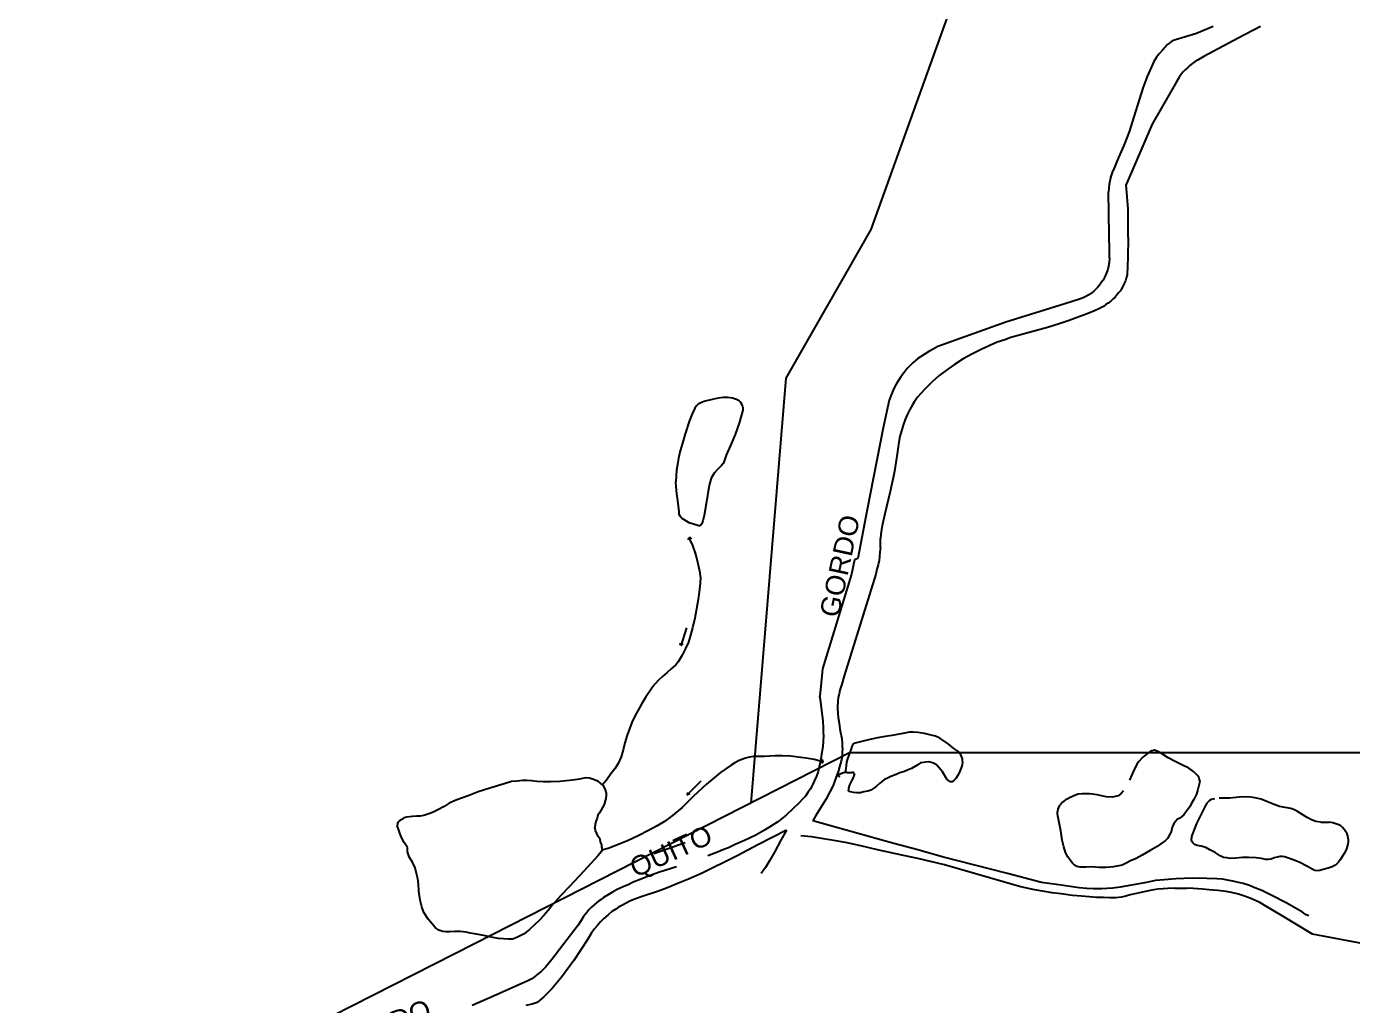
# Model space of a CAD drawing. Header units: millimetres. Extents: x 583 to 26013, y 350 to 21391.
# Drawn here: x 11136 to 11813, y 14384 to 14884 of the extents above; entities that cross this region are included whole.
import ezdxf

# ---------------------------------------------------------------- set-up
doc = ezdxf.new("R2010")
doc.units = ezdxf.units.MM
for name, color, linetype in [('105-QUADRAS_ESTRADAS', 80, 'Continuous'), ('110-CERCA_DE_ARAME', 10, 'Continuous'), ('145-', 130, 'Continuous'), ('RIOS', 140, 'Continuous')]:
    doc.layers.add(name, color=color, linetype=linetype)
doc.styles.add('EU', font='arial.ttf', dxfattribs={"height": 10})

msp = doc.modelspace()

# ---------------------------------------------------------------- linework, layer by layer
at = {"layer": '105-QUADRAS_ESTRADAS', "color": 0, "linetype": 'Continuous'}
for p, q in [((11733.51551, 14880.40241), (11727.81551, 14878.70241)), ((11742.01551, 14883.90241), (11733.51551, 14880.40241)), ((11766.21551, 14883.90241), (11754.71551, 14878.00241)), ((11718.71551, 14874.70241), (11716.21551, 14872.00241)), ((11720.61551, 14876.20241), (11718.71551, 14874.70241)), ((11721.71551, 14876.80241), (11720.61551, 14876.20241)), ((11722.81551, 14877.20241), (11721.71551, 14876.80241)), ((11727.81551, 14878.70241), (11722.81551, 14877.20241)), ((11754.71551, 14878.00241), (11737.31551, 14868.60241)), ((11713.01551, 14868.30241), (11711.61551, 14866.10241)), ((11714.41551, 14870.00241), (11713.01551, 14868.30241)), ((11716.21551, 14872.00241), (11714.41551, 14870.00241)), ((11734.31551, 14867.00241), (11732.81551, 14866.10241)), ((11737.31551, 14868.60241), (11734.31551, 14867.00241)), ((11710.31551, 14863.00241), (11708.21551, 14858.50241)), ((11711.61551, 14866.10241), (11710.31551, 14863.00241)), ((11726.51551, 14860.70241), (11725.41551, 14859.20241)), ((11727.71551, 14861.90241), (11726.51551, 14860.70241)), ((11728.81551, 14862.90241), (11727.71551, 14861.90241)), ((11730.01551, 14864.00241), (11728.81551, 14862.90241)), ((11731.61551, 14865.30241), (11730.01551, 14864.00241)), ((11732.81551, 14866.10241), (11731.61551, 14865.30241)), ((11708.21551, 14858.50241), (11706.21551, 14853.00241)), ((11723.31551, 14855.70241), (11710.81551, 14834.10241)), ((11724.41551, 14857.70241), (11723.31551, 14855.70241)), ((11725.41551, 14859.20241), (11724.41551, 14857.70241)), ((11706.21551, 14853.00241), (11703.21551, 14843.30241)), ((11703.21551, 14843.30241), (11699.01551, 14830.20241)), ((11710.81551, 14834.10241), (11697.61551, 14803.20241)), ((11699.01551, 14830.20241), (11696.41551, 14823.20241)), ((11696.41551, 14823.20241), (11693.71551, 14817.10241)), ((11693.71551, 14817.10241), (11690.91551, 14810.40241)), ((11689.51551, 14806.40241), (11689.21551, 14804.90241)), ((11689.51551, 14806.40241), (11690.91551, 14810.40241)), ((11688.71551, 14801.50241), (11688.61551, 14799.50241)), ((11688.91551, 14777.40241), (11688.61551, 14799.50241)), ((11688.91551, 14803.30241), (11688.71551, 14801.50241)), ((11689.21551, 14804.90241), (11688.91551, 14803.30241)), ((11689.01551, 14769.70241), (11688.91551, 14777.40241)), ((11689.11551, 14765.80241), (11688.81551, 14763.40241)), ((11689.11551, 14765.80241), (11689.01551, 14769.70241)), ((11688.11551, 14759.80241), (11687.51551, 14758.20241)), ((11688.61551, 14761.60241), (11688.11551, 14759.80241)), ((11688.81551, 14763.40241), (11688.61551, 14761.60241)), ((11684.01551, 14751.90241), (11682.91551, 14750.70241)), ((11685.01551, 14753.30241), (11684.01551, 14751.90241)), ((11685.81551, 14754.40241), (11685.01551, 14753.30241)), ((11686.51551, 14755.70241), (11685.81551, 14754.40241)), ((11687.01551, 14756.90241), (11686.51551, 14755.70241)), ((11687.51551, 14758.20241), (11687.01551, 14756.90241)), ((11675.61551, 14745.40241), (11673.71551, 14744.70241)), ((11677.01551, 14746.00241), (11675.61551, 14745.40241)), ((11678.41551, 14746.90241), (11677.01551, 14746.00241)), ((11680.11551, 14748.10241), (11678.41551, 14746.90241)), ((11681.01551, 14748.80241), (11680.11551, 14748.10241)), ((11681.81551, 14749.60241), (11681.01551, 14748.80241)), ((11682.91551, 14750.70241), (11681.81551, 14749.60241)), ((11666.21551, 14742.30241), (11636.01551, 14733.00241)), ((11673.71551, 14744.70241), (11666.21551, 14742.30241)), ((11636.01551, 14733.00241), (11601.41551, 14720.50241)), ((11638.71551, 14725.20241), (11635.51551, 14724.00241)), ((11596.81551, 14718.00241), (11594.31551, 14716.40241)), ((11598.91551, 14719.20241), (11596.81551, 14718.00241)), ((11601.41551, 14720.50241), (11598.91551, 14719.20241)), ((11623.41551, 14719.00241), (11618.71551, 14716.60241)), ((11627.91551, 14721.00241), (11623.41551, 14719.00241)), ((11631.71551, 14722.70241), (11627.91551, 14721.00241)), ((11635.51551, 14724.00241), (11631.71551, 14722.70241)), ((11588.51551, 14712.10241), (11585.71551, 14709.30241)), ((11591.11551, 14714.40241), (11588.51551, 14712.10241)), ((11594.31551, 14716.40241), (11591.21551, 14714.40241)), ((11591.21551, 14714.40241), (11591.21551, 14714.40241)), ((11609.91551, 14711.40241), (11606.41551, 14708.90241)), ((11614.31551, 14714.20241), (11609.91551, 14711.40241)), ((11618.71551, 14716.60241), (11614.31551, 14714.20241)), ((11582.41551, 14705.10241), (11581.21551, 14703.20241)), ((11584.11551, 14707.30241), (11582.41551, 14705.10241)), ((11585.71551, 14709.30241), (11584.11551, 14707.30241)), ((11601.91551, 14705.60241), (11598.51551, 14702.50241)), ((11606.41551, 14708.90241), (11601.91551, 14705.60241)), ((11578.91551, 14699.00241), (11577.61551, 14696.10241)), ((11580.01551, 14701.30241), (11578.91551, 14699.00241)), ((11581.21551, 14703.20241), (11580.01551, 14701.30241)), ((11594.51551, 14698.60241), (11591.21551, 14694.80241)), ((11598.51551, 14702.50241), (11594.51551, 14698.60241)), ((11577.61551, 14696.10241), (11576.51551, 14693.10241)), ((11589.51551, 14692.50241), (11588.41551, 14690.70241)), ((11591.11551, 14694.80241), (11589.51551, 14692.50241)), ((11591.21551, 14694.80241), (11591.21551, 14694.80241)), ((11585.61551, 14685.70241), (11584.61551, 14683.30241)), ((11587.01551, 14688.40241), (11585.61551, 14685.70241)), ((11588.41551, 14690.70241), (11587.01551, 14688.40241)), ((11582.81551, 14677.50241), (11582.01551, 14674.60241)), ((11583.81551, 14680.80241), (11582.81551, 14677.50241)), ((11584.61551, 14683.30241), (11583.81551, 14680.80241)), ((11581.51551, 14671.60241), (11580.41551, 14664.50241)), ((11582.01551, 14674.60241), (11581.51551, 14671.60241)), ((11580.41551, 14664.50241), (11579.01551, 14655.90241)), ((11579.01551, 14655.90241), (11577.01551, 14646.50241)), ((11577.01551, 14646.50241), (11574.31551, 14635.10241)), ((11573.01551, 14629.80241), (11572.61551, 14627.10241)), ((11574.31551, 14635.10241), (11573.01551, 14629.80241)), ((11572.31551, 14624.60241), (11572.01551, 14622.40241)), ((11572.61551, 14627.10241), (11572.31551, 14624.60241)), ((11572.01551, 14617.70241), (11571.81551, 14615.60241)), ((11572.01551, 14617.70241), (11572.01551, 14622.40241)), ((11571.31551, 14611.20241), (11570.81551, 14609.00241)), ((11571.51551, 14613.20241), (11571.31551, 14611.20241)), ((11571.81551, 14615.60241), (11571.51551, 14613.20241)), ((11569.61551, 14604.30241), (11553.51551, 14552.40241)), ((11570.21551, 14606.80241), (11569.61551, 14604.30241)), ((11570.81551, 14609.00241), (11570.21551, 14606.80241)), ((11553.51551, 14552.40241), (11552.31551, 14548.10241)), ((11541.51551, 14539.10241), (11541.11551, 14541.90241)), ((11551.01551, 14543.20241), (11550.51551, 14541.30241)), ((11551.31551, 14545.00241), (11551.01551, 14543.20241)), ((11552.31551, 14548.10241), (11551.31551, 14545.00241)), ((11542.01551, 14535.90241), (11541.51551, 14539.10241)), ((11542.51551, 14532.10241), (11542.01551, 14535.90241)), ((11550.31551, 14539.60241), (11550.21551, 14537.80241)), ((11550.21551, 14535.50241), (11550.21551, 14537.80241)), ((11550.41551, 14533.20241), (11550.21551, 14535.50241)), ((11550.51551, 14541.30241), (11550.31551, 14539.60241)), ((11542.81551, 14529.20241), (11542.51551, 14532.10241)), ((11542.91551, 14525.80241), (11542.81551, 14529.20241)), ((11550.61551, 14530.80241), (11550.41551, 14533.20241)), ((11551.11551, 14527.90241), (11550.61551, 14530.80241)), ((11542.91551, 14522.50241), (11542.71551, 14518.30241)), ((11542.91551, 14522.50241), (11542.91551, 14525.80241)), ((11551.61551, 14524.10241), (11551.11551, 14527.90241)), ((11552.41551, 14520.00241), (11551.61551, 14524.10241)), ((11542.41551, 14515.10241), (11542.01551, 14512.30241)), ((11542.71551, 14518.30241), (11542.41551, 14515.10241)), ((11541.41551, 14508.80241), (11540.71551, 14505.90241)), ((11542.01551, 14512.30241), (11541.41551, 14508.80241)), ((11540.21551, 14503.40241), (11539.31551, 14501.00241)), ((11540.71551, 14505.90241), (11540.21551, 14503.40241)), ((11536.11551, 14494.40241), (11535.01551, 14492.80241)), ((11536.81551, 14495.70241), (11536.11551, 14494.40241)), ((11537.51551, 14497.00241), (11536.81551, 14495.70241)), ((11538.21551, 14498.60241), (11537.51551, 14497.00241)), ((11539.31551, 14501.00241), (11538.21551, 14498.60241)), ((11532.31551, 14489.30241), (11530.51551, 14487.40241)), ((11533.71551, 14490.90241), (11532.31551, 14489.30241)), ((11535.01551, 14492.80241), (11533.71551, 14490.90241)), ((11530.51551, 14487.40241), (11527.31551, 14484.40241)), ((11712.61551, 14447.70241), (11708.01551, 14446.80241)), ((11716.91551, 14448.20241), (11712.61551, 14447.70241)), ((11722.91551, 14448.60241), (11716.91551, 14448.20241)), ((11731.31551, 14448.90241), (11722.91551, 14448.60241)), ((11738.81551, 14448.80241), (11731.31551, 14448.90241)), ((11743.91551, 14448.70241), (11738.81551, 14448.80241)), ((11746.71551, 14448.40241), (11743.91551, 14448.70241)), ((11749.31551, 14448.00241), (11746.71551, 14448.40241)), ((11752.11551, 14447.50241), (11749.31551, 14448.00241)), ((11754.21551, 14447.00241), (11752.11551, 14447.50241)), ((11757.31551, 14446.20241), (11754.21551, 14447.00241)), ((11663.11551, 14445.50241), (11654.31551, 14446.70241)), ((11673.61551, 14444.00241), (11663.11551, 14445.50241)), ((11677.51551, 14443.70241), (11673.61551, 14444.00241)), ((11680.91551, 14443.60241), (11677.51551, 14443.70241)), ((11685.11551, 14443.50241), (11680.91551, 14443.60241)), ((11687.61551, 14443.70241), (11685.11551, 14443.50241)), ((11690.71551, 14443.90241), (11687.61551, 14443.70241)), ((11694.51551, 14444.30241), (11690.71551, 14443.90241)), ((11708.01551, 14446.80241), (11694.51551, 14444.30241)), ((11760.51551, 14445.20241), (11757.31551, 14446.20241)), ((11763.21551, 14444.10241), (11760.51551, 14445.20241)), ((11766.91551, 14442.60241), (11763.21551, 14444.10241)), ((11771.91551, 14440.20241), (11766.91551, 14442.60241)), ((11779.61551, 14436.20241), (11771.91551, 14440.20241)), ((11787.61551, 14431.60241), (11779.61551, 14436.20241)), ((11789.51551, 14430.30241), (11787.61551, 14431.60241)), ((11790.81551, 14429.70241), (11789.51551, 14430.30241)), ((11394.11551, 14384.60241), (11390.91551, 14384.00241)), ((11390.91551, 14384.00241), (11390.91551, 14384.00241)), ((11396.71551, 14385.50241), (11394.11551, 14384.60241))]:
    msp.add_line(p, q, dxfattribs=at)
at = {"layer": '110-CERCA_DE_ARAME', "color": 0, "linetype": 'Continuous'}
for p, q in [((11698.51551, 14790.60241), (11697.61551, 14803.20241)), ((11698.61551, 14784.80241), (11698.51551, 14790.60241)), ((11698.61551, 14776.20241), (11698.61551, 14784.80241)), ((11698.61551, 14776.20241), (11698.41551, 14765.90241)), ((11698.41551, 14765.90241), (11698.01551, 14757.20241)), ((11696.61551, 14752.70241), (11695.91551, 14751.20241)), ((11697.21551, 14754.00241), (11696.61551, 14752.70241)), ((11697.61551, 14755.50241), (11697.21551, 14754.00241)), ((11698.01551, 14757.20241), (11697.61551, 14755.50241)), ((11690.91551, 14744.90241), (11689.91551, 14743.80241)), ((11692.01551, 14745.80241), (11690.91551, 14744.90241)), ((11693.01551, 14747.00241), (11692.01551, 14745.80241)), ((11693.71551, 14747.90241), (11693.01551, 14747.00241)), ((11694.61551, 14749.00241), (11693.71551, 14747.90241)), ((11695.21551, 14750.00241), (11694.61551, 14749.00241)), ((11695.91551, 14751.20241), (11695.21551, 14750.00241)), ((11681.01551, 14738.60241), (11677.11551, 14737.00241)), ((11683.91551, 14739.90241), (11681.01551, 14738.60241)), ((11685.91551, 14741.00241), (11683.91551, 14739.90241)), ((11687.21551, 14741.90241), (11685.91551, 14741.00241)), ((11688.41551, 14742.70241), (11687.21551, 14741.90241)), ((11689.91551, 14743.80241), (11688.41551, 14742.70241)), ((11663.31551, 14732.10241), (11657.31551, 14730.30241)), ((11668.51551, 14733.80241), (11663.31551, 14732.10241)), ((11672.61551, 14735.30241), (11668.51551, 14733.80241)), ((11677.11551, 14737.00241), (11672.61551, 14735.30241)), ((11649.91551, 14728.20241), (11638.71551, 14725.20241)), ((11657.31551, 14730.30241), (11649.91551, 14728.20241)), ((11576.51551, 14693.10241), (11573.41551, 14678.90241)), ((11573.41551, 14678.90241), (11565.31551, 14637.20241)), ((11565.31551, 14637.20241), (11560.51551, 14612.20241)), ((11558.81551, 14611.50241), (11557.31551, 14604.30241)), ((11560.51551, 14612.20241), (11558.81551, 14611.50241)), ((11557.31551, 14604.30241), (11542.41551, 14555.90241)), ((11542.41551, 14555.90241), (11541.11551, 14541.90241)), ((11552.61551, 14518.20241), (11552.41551, 14520.00241)), ((11552.61551, 14515.60241), (11552.51551, 14513.20241)), ((11552.61551, 14515.60241), (11552.61551, 14518.20241)), ((11551.91551, 14508.80241), (11551.21551, 14505.80241)), ((11552.41551, 14511.10241), (11551.91551, 14508.80241)), ((11552.51551, 14513.20241), (11552.41551, 14511.10241)), ((11550.51551, 14503.30241), (11549.51551, 14500.70241)), ((11551.21551, 14505.80241), (11550.51551, 14503.30241)), ((11547.81551, 14496.30241), (11546.11551, 14493.00241)), ((11549.51551, 14500.70241), (11547.81551, 14496.30241)), ((11544.11551, 14489.20241), (11541.61551, 14485.00241)), ((11546.11551, 14493.00241), (11544.11551, 14489.20241)), ((11523.81551, 14481.20241), (11519.61551, 14477.80241)), ((11527.31551, 14484.40241), (11523.81551, 14481.20241)), ((11539.11551, 14481.00241), (11537.51551, 14478.20241)), ((11541.61551, 14485.00241), (11539.11551, 14481.00241)), ((11516.41551, 14475.70241), (11512.81551, 14473.50241)), ((11519.61551, 14477.80241), (11516.41551, 14475.70241)), ((11578.91551, 14466.70241), (11537.51551, 14478.20241)), ((11502.61551, 14468.20241), (11497.91551, 14466.10241)), ((11508.41551, 14471.00241), (11502.61551, 14468.20241)), ((11512.81551, 14473.50241), (11508.41551, 14471.00241)), ((11524.11551, 14473.50241), (11509.71551, 14466.20241)), ((11521.21551, 14468.30241), (11517.91551, 14462.30241)), ((11524.11551, 14473.50241), (11521.21551, 14468.30241)), ((11536.81551, 14470.00241), (11531.41551, 14470.60241)), ((11542.91551, 14469.10241), (11536.81551, 14470.00241)), ((11548.31551, 14468.20241), (11542.91551, 14469.10241)), ((11554.11551, 14467.20241), (11548.31551, 14468.20241)), ((11562.11551, 14465.50241), (11554.11551, 14467.20241)), ((11472.23245, 14466.98283), (11456.23245, 14461.48283)), ((11488.81551, 14462.30241), (11483.91551, 14460.30241)), ((11491.61551, 14463.40241), (11488.81551, 14462.30241)), ((11494.41551, 14464.50241), (11491.61551, 14463.40241)), ((11497.91551, 14466.10241), (11494.41551, 14464.50241)), ((11509.71551, 14466.20241), (11498.81551, 14460.40241)), ((11517.91551, 14462.30241), (11515.41551, 14457.80241)), ((11570.51551, 14463.50241), (11562.11551, 14465.50241)), ((11583.81551, 14460.60241), (11570.51551, 14463.50241)), ((11591.11551, 14463.40241), (11578.91551, 14466.70241)), ((11591.11551, 14459.00241), (11583.81551, 14460.60241)), ((11591.21551, 14463.40241), (11591.21551, 14463.40241)), ((11603.51551, 14459.90241), (11591.21551, 14463.40241)), ((11467.91551, 14454.80241), (11459.21551, 14452.10241)), ((11486.71551, 14454.40241), (11480.91551, 14451.60241)), ((11492.01551, 14456.90241), (11486.71551, 14454.40241)), ((11498.81551, 14460.40241), (11492.01551, 14456.90241)), ((11513.31551, 14454.50241), (11511.11551, 14451.40241)), ((11515.41551, 14457.80241), (11513.31551, 14454.50241)), ((11591.21551, 14459.00241), (11591.21551, 14459.00241)), ((11604.81551, 14455.80241), (11591.21551, 14459.00241)), ((11636.91551, 14451.40241), (11603.51551, 14459.90241)), ((11643.11551, 14444.70241), (11604.81551, 14455.80241)), ((11445.81551, 14446.90241), (11443.11551, 14445.60241)), ((11449.31551, 14448.30241), (11445.81551, 14446.90241)), ((11454.41551, 14450.40241), (11449.31551, 14448.30241)), ((11459.21551, 14452.10241), (11454.41551, 14450.40241)), ((11474.01551, 14448.50241), (11468.91551, 14446.40241)), ((11480.91551, 14451.60241), (11474.01551, 14448.50241)), ((11654.31551, 14446.70241), (11636.91551, 14451.40241)), ((11432.61551, 14440.30241), (11430.61551, 14439.10241)), ((11435.21551, 14441.80241), (11432.61551, 14440.30241)), ((11437.61551, 14443.20241), (11435.21551, 14441.80241)), ((11440.91551, 14444.70241), (11437.61551, 14443.20241)), ((11443.11551, 14445.60241), (11440.91551, 14444.70241)), ((11458.61551, 14442.40241), (11449.81551, 14439.50241)), ((11462.81551, 14443.90241), (11458.61551, 14442.40241)), ((11465.61551, 14445.00241), (11462.81551, 14443.90241)), ((11468.91551, 14446.40241), (11465.61551, 14445.00241)), ((11649.91551, 14443.20241), (11643.11551, 14444.70241)), ((11655.81551, 14442.10241), (11649.91551, 14443.20241)), ((11659.81551, 14441.40241), (11655.81551, 14442.10241)), ((11664.31551, 14441.00241), (11659.81551, 14441.40241)), ((11670.11551, 14440.20241), (11664.31551, 14441.00241)), ((11674.81551, 14439.80241), (11670.11551, 14440.20241)), ((11699.61551, 14440.40241), (11697.31551, 14439.80241)), ((11702.91551, 14441.20241), (11699.61551, 14440.40241)), ((11707.51551, 14442.20241), (11702.91551, 14441.20241)), ((11710.71551, 14442.80241), (11707.51551, 14442.20241)), ((11713.71551, 14443.30241), (11710.71551, 14442.80241)), ((11716.41551, 14443.60241), (11713.71551, 14443.30241)), ((11718.81551, 14443.70241), (11716.41551, 14443.60241)), ((11722.41551, 14443.80241), (11718.81551, 14443.70241)), ((11722.41551, 14443.80241), (11728.31551, 14443.80241)), ((11731.71551, 14443.70241), (11728.31551, 14443.80241)), ((11736.51551, 14443.40241), (11731.71551, 14443.70241)), ((11739.91551, 14443.10241), (11736.51551, 14443.40241)), ((11744.41551, 14442.60241), (11739.91551, 14443.10241)), ((11748.61551, 14442.10241), (11744.41551, 14442.60241)), ((11751.41551, 14441.60241), (11748.61551, 14442.10241)), ((11755.01551, 14440.80241), (11751.41551, 14441.60241)), ((11757.41551, 14440.00241), (11755.01551, 14440.80241)), ((11424.51551, 14434.10241), (11423.11551, 14432.80241)), ((11425.81551, 14435.40241), (11424.51551, 14434.10241)), ((11427.21551, 14436.60241), (11425.81551, 14435.40241)), ((11428.11551, 14437.30241), (11427.21551, 14436.60241)), ((11429.31551, 14438.10241), (11428.11551, 14437.30241)), ((11430.61551, 14439.10241), (11429.31551, 14438.10241)), ((11438.21551, 14434.10241), (11436.81551, 14433.10241)), ((11440.21551, 14435.10241), (11438.21551, 14434.10241)), ((11441.81551, 14436.10241), (11440.21551, 14435.10241)), ((11444.01551, 14437.20241), (11441.81551, 14436.10241)), ((11446.11551, 14438.10241), (11444.01551, 14437.20241)), ((11449.81551, 14439.50241), (11446.11551, 14438.10241)), ((11678.71551, 14439.40241), (11674.81551, 14439.80241)), ((11682.41551, 14439.10241), (11678.71551, 14439.40241)), ((11686.01551, 14439.10241), (11682.41551, 14439.10241)), ((11689.01551, 14438.90241), (11686.01551, 14439.10241)), ((11692.21551, 14439.00241), (11689.01551, 14438.90241)), ((11695.11551, 14439.30241), (11692.21551, 14439.00241)), ((11697.31551, 14439.80241), (11695.11551, 14439.30241)), ((11760.31551, 14439.00241), (11757.41551, 14440.00241)), ((11762.81551, 14437.90241), (11760.31551, 14439.00241)), ((11765.91551, 14436.60241), (11762.81551, 14437.90241)), ((11768.91551, 14434.70241), (11765.91551, 14436.60241)), ((11777.21551, 14429.70241), (11768.91551, 14434.70241)), ((11419.11551, 14427.40241), (11417.61551, 14424.90241)), ((11420.41551, 14429.40241), (11419.11551, 14427.40241)), ((11422.01551, 14431.40241), (11420.41551, 14429.40241)), ((11423.11551, 14432.80241), (11422.01551, 14431.40241)), ((11429.11551, 14426.70241), (11427.41551, 14424.70241)), ((11430.71551, 14428.30241), (11429.11551, 14426.70241)), ((11432.91551, 14430.30241), (11430.71551, 14428.30241)), ((11434.91551, 14431.90241), (11432.91551, 14430.30241)), ((11436.81551, 14433.10241), (11434.91551, 14431.90241)), ((11792.71551, 14420.30241), (11777.21551, 14429.70241)), ((11417.61551, 14424.90241), (11404.21551, 14407.40241)), ((11424.51551, 14421.00241), (11422.51551, 14417.80241)), ((11425.91551, 14423.10241), (11424.51551, 14421.00241)), ((11427.41551, 14424.70241), (11425.91551, 14423.10241)), ((11851.81551, 14409.30241), (11792.71551, 14420.30241)), ((11422.51551, 14417.80241), (11415.51551, 14406.90241)), ((11404.21551, 14407.40241), (11401.11551, 14403.70241)), ((11415.51551, 14406.90241), (11409.31551, 14398.60241)), ((11396.61551, 14399.60241), (11395.31551, 14398.50241)), ((11398.71551, 14401.30241), (11396.61551, 14399.60241)), ((11401.11551, 14403.70241), (11398.71551, 14401.30241)), ((11392.01551, 14396.50241), (11374.31551, 14388.70241)), ((11393.91551, 14397.60241), (11392.01551, 14396.50241)), ((11395.31551, 14398.50241), (11393.91551, 14397.60241)), ((11409.31551, 14398.60241), (11404.21551, 14392.40241)), ((11374.31551, 14388.70241), (11363.51551, 14384.00241)), ((11400.11551, 14388.40241), (11396.71551, 14385.50241)), ((11404.21551, 14392.40241), (11400.11551, 14388.40241)), ((11363.51551, 14384.00241), (11363.51551, 14384.00241))]:
    msp.add_line(p, q, dxfattribs=at)
at = {"layer": '145-', "color": 0, "linetype": 'Continuous'}
for p, q in [((11478.91551, 14691.10241), (11478.01551, 14690.30241)), ((11480.71551, 14692.00241), (11478.91551, 14691.10241)), ((11482.51551, 14692.60241), (11480.71551, 14692.00241)), ((11486.11551, 14693.40241), (11482.51551, 14692.60241)), ((11489.21551, 14694.20241), (11486.11551, 14693.40241)), ((11491.71551, 14694.50241), (11489.21551, 14694.20241)), ((11494.11551, 14694.40241), (11491.71551, 14694.50241)), ((11496.41551, 14694.10241), (11494.11551, 14694.40241)), ((11498.51551, 14693.40241), (11496.41551, 14694.10241)), ((11499.81551, 14692.70241), (11498.51551, 14693.40241)), ((11500.71551, 14692.00241), (11499.81551, 14692.70241)), ((11501.31551, 14691.10241), (11500.71551, 14692.00241)), ((11501.61551, 14690.30241), (11501.31551, 14691.10241)), ((11475.81551, 14686.10241), (11474.51551, 14682.70241)), ((11477.21551, 14689.10241), (11475.81551, 14686.10241)), ((11478.01551, 14690.30241), (11477.21551, 14689.10241)), ((11501.11551, 14685.70241), (11499.91551, 14681.30241)), ((11501.71551, 14688.00241), (11501.11551, 14685.70241)), ((11501.81551, 14689.50241), (11501.61551, 14690.30241)), ((11501.81551, 14689.50241), (11501.71551, 14688.00241)), ((11474.51551, 14682.70241), (11472.31551, 14675.90241)), ((11499.91551, 14681.30241), (11497.91551, 14675.50241)), ((11470.91551, 14671.10241), (11469.71551, 14667.20241)), ((11472.31551, 14675.90241), (11470.91551, 14671.10241)), ((11497.91551, 14675.50241), (11495.51551, 14669.90241)), ((11469.71551, 14667.20241), (11468.81551, 14663.50241)), ((11493.31551, 14665.10241), (11492.41551, 14662.40241)), ((11495.51551, 14669.90241), (11493.31551, 14665.10241)), ((11467.91551, 14657.30241), (11467.71551, 14654.40241)), ((11468.41551, 14660.30241), (11467.91551, 14657.30241)), ((11468.81551, 14663.50241), (11468.41551, 14660.30241)), ((11488.91551, 14657.80241), (11487.11551, 14655.90241)), ((11490.91551, 14659.70241), (11488.91551, 14657.80241)), ((11491.81551, 14660.90241), (11490.91551, 14659.70241)), ((11492.41551, 14662.40241), (11491.81551, 14660.90241)), ((11467.71551, 14654.40241), (11467.61551, 14651.40241)), ((11467.71551, 14649.00241), (11467.61551, 14651.40241)), ((11484.71551, 14650.20241), (11484.01551, 14646.60241)), ((11485.61551, 14653.20241), (11484.71551, 14650.20241)), ((11487.11551, 14655.90241), (11485.61551, 14653.20241)), ((11468.11551, 14645.30241), (11467.71551, 14649.00241)), ((11468.61551, 14641.80241), (11468.11551, 14645.30241)), ((11484.01551, 14646.60241), (11483.31551, 14642.20241)), ((11468.91551, 14639.00241), (11468.61551, 14641.80241)), ((11469.21551, 14636.00241), (11468.91551, 14639.00241)), ((11483.31551, 14642.20241), (11482.01551, 14634.20241)), ((11469.31551, 14634.70241), (11469.21551, 14636.00241)), ((11469.71551, 14633.90241), (11469.31551, 14634.70241)), ((11470.11551, 14633.40241), (11469.71551, 14633.90241)), ((11470.81551, 14632.70241), (11470.11551, 14633.40241)), ((11472.91551, 14631.30241), (11470.81551, 14632.70241)), ((11474.31551, 14630.40241), (11472.91551, 14631.30241)), ((11479.21551, 14629.00241), (11474.31551, 14630.40241)), ((11480.91551, 14630.40241), (11480.61551, 14629.70241)), ((11481.31551, 14631.50241), (11480.91551, 14630.40241)), ((11482.01551, 14634.20241), (11481.31551, 14631.50241)), ((11479.91551, 14629.00241), (11479.21551, 14629.00241)), ((11479.21551, 14629.00241), (11479.21551, 14629.00241)), ((11480.31551, 14629.30241), (11479.91551, 14629.00241)), ((11480.61551, 14629.70241), (11480.31551, 14629.30241)), ((11473.91551, 14622.40241), (11473.81551, 14621.70241)), ((11474.41551, 14622.80241), (11473.91551, 14622.40241)), ((11476.21551, 14618.80241), (11474.41551, 14622.80241)), ((11475.11551, 14622.80241), (11474.41551, 14622.80241)), ((11475.51551, 14622.20241), (11475.11551, 14622.80241)), ((11477.71551, 14614.40241), (11476.21551, 14618.80241)), ((11478.91551, 14609.50241), (11477.71551, 14614.40241)), ((11479.91551, 14604.90241), (11478.91551, 14609.50241)), ((11480.11551, 14602.80241), (11479.91551, 14604.90241)), ((11480.11551, 14602.80241), (11480.01551, 14599.60241)), ((11480.01551, 14599.60241), (11479.51551, 14595.10241)), ((11478.81551, 14590.30241), (11477.21551, 14581.70241)), ((11479.51551, 14595.10241), (11478.81551, 14590.30241)), ((11473.01551, 14576.90241), (11470.01551, 14567.60241)), ((11476.11551, 14576.90241), (11475.01551, 14573.10241)), ((11477.21551, 14581.70241), (11476.11551, 14576.90241)), ((11470.01551, 14567.60241), (11469.81551, 14569.00241)), ((11474.01551, 14569.50241), (11472.51551, 14566.20241)), ((11475.01551, 14573.10241), (11474.01551, 14569.50241)), ((11470.81551, 14562.80241), (11468.71551, 14559.50241)), ((11471.11551, 14568.60241), (11470.01551, 14567.60241)), ((11472.51551, 14566.20241), (11470.81551, 14562.80241)), ((11465.21551, 14555.90241), (11463.11551, 14554.10241)), ((11467.51551, 14558.00241), (11465.21551, 14555.90241)), ((11468.71551, 14559.50241), (11467.51551, 14558.00241)), ((11458.81551, 14550.20241), (11456.81551, 14548.00241)), ((11460.71551, 14552.00241), (11458.81551, 14550.20241)), ((11463.11551, 14554.10241), (11460.71551, 14552.00241)), ((11455.21551, 14546.10241), (11452.01551, 14541.20241)), ((11456.81551, 14548.00241), (11455.21551, 14546.10241)), ((11450.01551, 14537.80241), (11448.21551, 14534.80241)), ((11452.01551, 14541.20241), (11450.01551, 14537.80241)), ((11445.11551, 14528.40241), (11443.81551, 14525.30241)), ((11446.61551, 14531.70241), (11445.11551, 14528.40241)), ((11448.21551, 14534.80241), (11446.61551, 14531.70241)), ((11442.61551, 14522.00241), (11441.41551, 14518.10241)), ((11443.81551, 14525.30241), (11442.61551, 14522.00241)), ((11578.11551, 14521.90241), (11574.51551, 14521.30241)), ((11581.61551, 14522.60241), (11578.11551, 14521.90241)), ((11584.51551, 14523.10241), (11581.61551, 14522.60241)), ((11586.71551, 14523.50241), (11584.51551, 14523.10241)), ((11588.71551, 14523.60241), (11586.71551, 14523.50241)), ((11591.11551, 14523.40241), (11588.71551, 14523.60241)), ((11591.21551, 14523.40241), (11591.21551, 14523.40241)), ((11594.51551, 14522.90241), (11591.21551, 14523.40241)), ((11598.01551, 14522.00241), (11594.51551, 14522.90241)), ((11600.21551, 14521.50241), (11598.01551, 14522.00241)), ((11602.41551, 14520.40241), (11600.21551, 14521.50241)), ((11441.41551, 14518.10241), (11440.61551, 14514.60241)), ((11557.01551, 14515.00241), (11556.51551, 14513.60241)), ((11557.41551, 14516.20241), (11557.01551, 14515.00241)), ((11557.81551, 14516.90241), (11557.41551, 14516.20241)), ((11558.31551, 14517.50241), (11557.81551, 14516.90241)), ((11559.11551, 14517.90241), (11558.31551, 14517.50241)), ((11561.91551, 14518.60241), (11559.11551, 14517.90241)), ((11566.01551, 14519.60241), (11561.91551, 14518.60241)), ((11570.61551, 14520.70241), (11566.01551, 14519.60241)), ((11574.51551, 14521.30241), (11570.61551, 14520.70241)), ((11606.61551, 14517.50241), (11602.41551, 14520.40241)), ((11609.61551, 14515.20241), (11606.61551, 14517.50241)), ((11611.51551, 14513.90241), (11609.61551, 14515.20241)), ((11439.61551, 14510.90241), (11438.11551, 14507.60241)), ((11440.61551, 14514.60241), (11439.61551, 14510.90241)), ((11497.61551, 14507.90241), (11495.71551, 14506.70241)), ((11499.81551, 14509.00241), (11497.61551, 14507.90241)), ((11501.31551, 14509.60241), (11499.81551, 14509.00241)), ((11503.11551, 14510.20241), (11501.31551, 14509.60241)), ((11505.11551, 14510.80241), (11503.11551, 14510.20241)), ((11507.01551, 14511.10241), (11505.11551, 14510.80241)), ((11509.41551, 14511.20241), (11507.01551, 14511.10241)), ((11512.81551, 14511.20241), (11509.41551, 14511.20241)), ((11518.21551, 14511.40241), (11512.81551, 14511.20241)), ((11521.81551, 14511.50241), (11518.21551, 14511.40241)), ((11526.31551, 14511.30241), (11521.81551, 14511.50241)), ((11530.01551, 14510.70241), (11526.31551, 14511.30241)), ((11534.11551, 14510.20241), (11530.01551, 14510.70241)), ((11538.11551, 14509.50241), (11534.11551, 14510.20241)), ((11541.41551, 14508.80241), (11538.11551, 14509.50241)), ((11542.71551, 14508.40241), (11541.41551, 14508.80241)), ((11542.51551, 14508.00241), (11541.91551, 14507.70241)), ((11542.61551, 14509.10241), (11542.11551, 14509.50241)), ((11542.71551, 14508.40241), (11542.51551, 14508.00241)), ((11542.71551, 14508.40241), (11542.61551, 14509.10241)), ((11554.71551, 14508.20241), (11554.51551, 14506.30241)), ((11555.21551, 14509.90241), (11554.71551, 14508.20241)), ((11555.91551, 14511.80241), (11555.21551, 14509.90241)), ((11556.51551, 14513.60241), (11555.91551, 14511.80241)), ((11592.51551, 14507.90241), (11591.21551, 14506.80241)), ((11594.01551, 14508.10241), (11592.51551, 14507.90241)), ((11595.21551, 14508.30241), (11594.01551, 14508.10241)), ((11596.71551, 14508.40241), (11595.21551, 14508.30241)), ((11598.01551, 14508.10241), (11596.71551, 14508.40241)), ((11599.21551, 14507.70241), (11598.01551, 14508.10241)), ((11612.41551, 14512.90241), (11611.51551, 14513.90241)), ((11613.11551, 14511.90241), (11612.41551, 14512.90241)), ((11613.61551, 14510.80241), (11613.11551, 14511.90241)), ((11613.91551, 14509.90241), (11613.61551, 14510.80241)), ((11614.01551, 14508.60241), (11613.81551, 14506.90241)), ((11614.01551, 14508.60241), (11613.91551, 14509.90241)), ((11704.01551, 14508.50241), (11703.11551, 14507.30241)), ((11706.11551, 14510.70241), (11704.01551, 14508.50241)), ((11707.71551, 14512.10241), (11706.11551, 14510.70241)), ((11709.71551, 14513.50241), (11707.71551, 14512.10241)), ((11710.71551, 14514.00241), (11709.71551, 14513.50241)), ((11711.41551, 14514.20241), (11710.71551, 14514.00241)), ((11712.11551, 14514.30241), (11711.41551, 14514.20241)), ((11713.31551, 14513.90241), (11712.11551, 14514.30241)), ((11714.41551, 14513.40241), (11713.31551, 14513.90241)), ((11715.61551, 14512.60241), (11714.41551, 14513.40241)), ((11719.01551, 14510.50241), (11715.61551, 14512.60241)), ((11722.21551, 14508.80241), (11719.01551, 14510.50241)), ((11726.01551, 14506.90241), (11722.21551, 14508.80241)), ((11434.41551, 14502.30241), (11432.11551, 14499.00241)), ((11436.41551, 14504.80241), (11434.41551, 14502.30241)), ((11438.11551, 14507.60241), (11436.41551, 14504.80241)), ((11490.31551, 14502.90241), (11483.21551, 14496.90241)), ((11495.71551, 14506.70241), (11490.31551, 14502.90241)), ((11550.61551, 14502.30241), (11550.31551, 14501.80241)), ((11550.41551, 14501.50241), (11550.31551, 14501.80241)), ((11551.81551, 14502.20241), (11550.41551, 14501.50241)), ((11550.81551, 14500.90241), (11550.41551, 14501.50241)), ((11553.21551, 14502.70241), (11551.81551, 14502.20241)), ((11554.81551, 14503.00241), (11553.21551, 14502.70241)), ((11554.31551, 14505.00241), (11554.21551, 14504.00241)), ((11554.31551, 14503.40241), (11554.21551, 14504.00241)), ((11554.51551, 14506.30241), (11554.31551, 14505.00241)), ((11554.51551, 14503.10241), (11554.31551, 14503.40241)), ((11554.81551, 14503.00241), (11554.51551, 14503.10241)), ((11554.81551, 14503.00241), (11557.61551, 14503.00241)), ((11558.31551, 14502.90241), (11557.61551, 14503.00241)), ((11558.51551, 14501.40241), (11558.21551, 14500.50241)), ((11558.61551, 14502.60241), (11558.31551, 14502.90241)), ((11558.71551, 14502.20241), (11558.51551, 14501.40241)), ((11558.71551, 14502.20241), (11558.61551, 14502.60241)), ((11580.01551, 14502.00241), (11577.41551, 14500.90241)), ((11582.01551, 14502.80241), (11580.01551, 14502.00241)), ((11584.41551, 14503.40241), (11582.01551, 14502.80241)), ((11586.21551, 14504.30241), (11584.41551, 14503.40241)), ((11587.91551, 14505.00241), (11586.21551, 14504.30241)), ((11591.11551, 14506.80241), (11587.91551, 14505.00241)), ((11591.21551, 14506.80241), (11591.21551, 14506.80241)), ((11600.61551, 14506.80241), (11599.21551, 14507.70241)), ((11603.81551, 14503.20241), (11600.61551, 14506.80241)), ((11605.91551, 14499.60241), (11603.81551, 14503.20241)), ((11611.81551, 14501.70241), (11610.51551, 14499.90241)), ((11612.61551, 14503.70241), (11611.81551, 14501.70241)), ((11613.21551, 14505.40241), (11612.61551, 14503.70241)), ((11613.81551, 14506.90241), (11613.21551, 14505.40241)), ((11701.71551, 14504.50241), (11699.21551, 14499.10241)), ((11703.11551, 14507.30241), (11701.71551, 14504.50241)), ((11729.51551, 14505.10241), (11726.01551, 14506.90241)), ((11731.91551, 14503.50241), (11729.51551, 14505.10241)), ((11733.21551, 14502.30241), (11731.91551, 14503.50241)), ((11733.91551, 14501.50241), (11733.21551, 14502.30241)), ((11734.61551, 14500.60241), (11733.91551, 14501.50241)), ((11372.51551, 14495.00241), (11366.51551, 14493.00241)), ((11379.91551, 14497.20241), (11372.51551, 14495.00241)), ((11383.61551, 14498.30241), (11379.91551, 14497.20241)), ((11386.41551, 14498.60241), (11383.61551, 14498.30241)), ((11389.21551, 14498.80241), (11386.41551, 14498.60241)), ((11391.41551, 14498.90241), (11389.21551, 14498.80241)), ((11393.91551, 14498.70241), (11391.41551, 14498.90241)), ((11396.61551, 14498.30241), (11393.91551, 14498.70241)), ((11399.71551, 14498.10241), (11396.61551, 14498.30241)), ((11403.51551, 14498.20241), (11399.71551, 14498.10241)), ((11408.21551, 14498.40241), (11403.51551, 14498.20241)), ((11414.81551, 14499.10241), (11408.21551, 14498.40241)), ((11418.31551, 14499.60241), (11414.81551, 14499.10241)), ((11421.31551, 14500.20241), (11418.31551, 14499.60241)), ((11423.31551, 14500.00241), (11421.31551, 14500.20241)), ((11425.11551, 14499.60241), (11423.31551, 14500.00241)), ((11426.61551, 14498.90241), (11425.11551, 14499.60241)), ((11428.01551, 14498.30241), (11426.61551, 14498.90241)), ((11429.21551, 14497.40241), (11428.01551, 14498.30241)), ((11430.01551, 14496.60241), (11429.21551, 14497.40241)), ((11432.11551, 14499.00241), (11430.01551, 14496.60241)), ((11430.91551, 14495.50241), (11430.01551, 14496.60241)), ((11431.61551, 14494.30241), (11430.91551, 14495.50241)), ((11431.91551, 14492.70241), (11431.61551, 14494.30241)), ((11480.31551, 14498.60241), (11473.11551, 14491.40241)), ((11483.21551, 14496.90241), (11476.41551, 14490.70241)), ((11551.51551, 14500.80241), (11550.81551, 14500.90241)), ((11555.81551, 14495.00241), (11555.71551, 14494.00241)), ((11556.31551, 14496.60241), (11555.81551, 14495.00241)), ((11557.41551, 14499.10241), (11556.31551, 14496.60241)), ((11558.21551, 14500.50241), (11557.41551, 14499.10241)), ((11568.61551, 14494.90241), (11567.11551, 14494.00241)), ((11570.11551, 14495.90241), (11568.61551, 14494.90241)), ((11571.51551, 14497.30241), (11570.11551, 14495.90241)), ((11572.81551, 14498.40241), (11571.51551, 14497.30241)), ((11574.11551, 14499.30241), (11572.81551, 14498.40241)), ((11575.61551, 14500.00241), (11574.11551, 14499.30241)), ((11577.41551, 14500.90241), (11575.61551, 14500.00241)), ((11606.91551, 14498.70241), (11605.91551, 14499.60241)), ((11607.51551, 14498.20241), (11606.91551, 14498.70241)), ((11608.11551, 14498.10241), (11607.51551, 14498.20241)), ((11608.61551, 14498.20241), (11608.11551, 14498.10241)), ((11609.11551, 14498.30241), (11608.61551, 14498.20241)), ((11609.61551, 14498.90241), (11609.11551, 14498.30241)), ((11610.51551, 14499.90241), (11609.61551, 14498.90241)), ((11734.11551, 14494.30241), (11733.41551, 14491.90241)), ((11734.71551, 14496.30241), (11734.11551, 14494.30241)), ((11734.91551, 14499.80241), (11734.61551, 14500.60241)), ((11735.01551, 14497.60241), (11734.71551, 14496.30241)), ((11735.11551, 14498.70241), (11734.91551, 14499.80241)), ((11735.11551, 14498.70241), (11735.01551, 14497.60241)), ((11355.71551, 14489.00241), (11351.71551, 14487.20241)), ((11361.51551, 14491.10241), (11355.71551, 14489.00241)), ((11366.51551, 14493.00241), (11361.51551, 14491.10241)), ((11431.41551, 14488.40241), (11430.91551, 14486.60241)), ((11431.71551, 14489.70241), (11431.41551, 14488.40241)), ((11431.91551, 14491.20241), (11431.71551, 14489.70241)), ((11431.91551, 14492.70241), (11431.91551, 14491.20241)), ((11476.41551, 14490.70241), (11470.81551, 14485.00241)), ((11473.61551, 14492.80241), (11473.11551, 14491.40241)), ((11474.61551, 14492.00241), (11473.11551, 14491.40241)), ((11555.81551, 14493.60241), (11555.71551, 14494.00241)), ((11556.11551, 14493.30241), (11555.81551, 14493.60241)), ((11556.81551, 14493.10241), (11556.11551, 14493.30241)), ((11558.31551, 14492.70241), (11556.81551, 14493.10241)), ((11559.81551, 14492.60241), (11558.31551, 14492.70241)), ((11561.61551, 14492.60241), (11559.81551, 14492.60241)), ((11563.61551, 14493.00241), (11561.61551, 14492.60241)), ((11565.61551, 14493.40241), (11563.61551, 14493.00241)), ((11567.11551, 14494.00241), (11565.61551, 14493.40241)), ((11665.71551, 14488.30241), (11664.61551, 14487.40241)), ((11666.61551, 14488.90241), (11665.71551, 14488.30241)), ((11667.71551, 14489.50241), (11666.61551, 14488.90241)), ((11669.01551, 14490.20241), (11667.71551, 14489.50241)), ((11670.51551, 14490.80241), (11669.01551, 14490.20241)), ((11671.71551, 14491.40241), (11670.51551, 14490.80241)), ((11673.11551, 14491.80241), (11671.71551, 14491.40241)), ((11675.01551, 14492.00241), (11673.11551, 14491.80241)), ((11677.01551, 14492.10241), (11675.01551, 14492.00241)), ((11678.81551, 14492.00241), (11677.01551, 14492.10241)), ((11680.41551, 14491.90241), (11678.81551, 14492.00241)), ((11682.81551, 14491.50241), (11680.41551, 14491.90241)), ((11687.31551, 14490.60241), (11682.81551, 14491.50241)), ((11690.51551, 14490.40241), (11687.31551, 14490.60241)), ((11692.01551, 14490.70241), (11690.51551, 14490.40241)), ((11693.41551, 14491.00241), (11692.01551, 14490.70241)), ((11694.21551, 14491.50241), (11693.41551, 14491.00241)), ((11695.01551, 14492.30241), (11694.21551, 14491.50241)), ((11696.21551, 14493.60241), (11695.01551, 14492.30241)), ((11732.11551, 14489.20241), (11731.01551, 14487.20241)), ((11733.41551, 14491.90241), (11732.11551, 14489.20241)), ((11739.51551, 14488.00241), (11738.71551, 14487.30241)), ((11740.21551, 14488.70241), (11739.51551, 14488.00241)), ((11741.01551, 14489.20241), (11740.21551, 14488.70241)), ((11742.61551, 14489.50241), (11741.01551, 14489.20241)), ((11750.51551, 14489.90241), (11745.01551, 14489.80241)), ((11755.21551, 14490.40241), (11750.51551, 14489.90241)), ((11758.61551, 14490.50241), (11755.21551, 14490.40241)), ((11761.11551, 14490.30241), (11758.61551, 14490.50241)), ((11763.21551, 14490.00241), (11761.11551, 14490.30241)), ((11766.51551, 14489.30241), (11763.21551, 14490.00241)), ((11769.81551, 14488.00241), (11766.51551, 14489.30241)), ((11773.11551, 14486.60241), (11769.81551, 14488.00241)), ((11338.81551, 14480.90241), (11336.91551, 14480.70241)), ((11340.91551, 14481.60241), (11338.81551, 14480.90241)), ((11343.21551, 14482.50241), (11340.91551, 14481.60241)), ((11345.91551, 14483.80241), (11343.21551, 14482.50241)), ((11349.21551, 14485.60241), (11345.91551, 14483.80241)), ((11351.71551, 14487.20241), (11349.21551, 14485.60241)), ((11427.71551, 14481.10241), (11427.31551, 14479.60241)), ((11428.51551, 14482.40241), (11427.71551, 14481.10241)), ((11429.21551, 14483.50241), (11428.51551, 14482.40241)), ((11430.11551, 14485.00241), (11429.21551, 14483.50241)), ((11430.91551, 14486.60241), (11430.11551, 14485.00241)), ((11465.81551, 14480.90241), (11461.71551, 14477.90241)), ((11470.81551, 14485.00241), (11465.81551, 14480.90241)), ((11662.61551, 14484.20241), (11662.41551, 14483.10241)), ((11662.41551, 14481.70241), (11662.41551, 14483.10241)), ((11664.11551, 14473.10241), (11662.41551, 14481.70241)), ((11662.91551, 14485.00241), (11662.61551, 14484.20241)), ((11663.31551, 14485.90241), (11662.91551, 14485.00241)), ((11664.11551, 14486.70241), (11663.31551, 14485.90241)), ((11664.61551, 14487.40241), (11664.11551, 14486.70241)), ((11727.01551, 14481.40241), (11726.01551, 14480.40241)), ((11727.81551, 14482.50241), (11727.01551, 14481.40241)), ((11728.81551, 14483.80241), (11727.81551, 14482.50241)), ((11730.01551, 14485.40241), (11728.81551, 14483.80241)), ((11731.01551, 14487.20241), (11730.01551, 14485.40241)), ((11737.01551, 14484.00241), (11735.21551, 14480.30241)), ((11738.01551, 14486.10241), (11737.01551, 14484.00241)), ((11738.71551, 14487.30241), (11738.01551, 14486.10241)), ((11775.81551, 14485.60241), (11773.11551, 14486.60241)), ((11778.71551, 14485.00241), (11775.81551, 14485.60241)), ((11781.61551, 14484.50241), (11778.71551, 14485.00241)), ((11783.51551, 14483.90241), (11781.61551, 14484.50241)), ((11785.01551, 14483.10241), (11783.51551, 14483.90241)), ((11787.81551, 14481.40241), (11785.01551, 14483.10241)), ((11790.01551, 14480.00241), (11787.81551, 14481.40241)), ((11325.31551, 14476.90241), (11325.11551, 14475.70241)), ((11325.71551, 14474.50241), (11325.11551, 14475.70241)), ((11325.71551, 14477.70241), (11325.31551, 14476.90241)), ((11326.51551, 14478.40241), (11325.71551, 14477.70241)), ((11326.31551, 14472.50241), (11325.71551, 14474.50241)), ((11327.51551, 14479.00241), (11326.51551, 14478.40241)), ((11328.61551, 14479.80241), (11327.51551, 14479.00241)), ((11330.01551, 14480.20241), (11328.61551, 14479.80241)), ((11332.81551, 14480.40241), (11330.01551, 14480.20241)), ((11335.01551, 14480.60241), (11332.81551, 14480.40241)), ((11336.91551, 14480.70241), (11335.01551, 14480.60241)), ((11426.31551, 14476.40241), (11426.11551, 14474.90241)), ((11426.51551, 14473.40241), (11426.11551, 14474.90241)), ((11426.71551, 14477.90241), (11426.31551, 14476.40241)), ((11427.31551, 14479.60241), (11426.71551, 14477.90241)), ((11458.01551, 14475.70241), (11453.21551, 14473.10241)), ((11461.71551, 14477.90241), (11458.01551, 14475.70241)), ((11720.91551, 14474.00241), (11720.41551, 14472.30241)), ((11721.31551, 14475.50241), (11720.91551, 14474.00241)), ((11721.91551, 14476.80241), (11721.31551, 14475.50241)), ((11722.81551, 14477.90241), (11721.91551, 14476.80241)), ((11723.61551, 14478.90241), (11722.81551, 14477.90241)), ((11724.91551, 14479.70241), (11723.61551, 14478.90241)), ((11726.01551, 14480.40241), (11724.91551, 14479.70241)), ((11732.71551, 14474.60241), (11731.41551, 14471.70241)), ((11733.51551, 14476.90241), (11732.71551, 14474.60241)), ((11735.21551, 14480.30241), (11733.51551, 14476.90241)), ((11792.21551, 14478.70241), (11790.01551, 14480.00241)), ((11794.41551, 14478.00241), (11792.21551, 14478.70241)), ((11797.01551, 14477.50241), (11794.41551, 14478.00241)), ((11797.01551, 14477.50241), (11801.21551, 14477.50241)), ((11803.11551, 14477.20241), (11801.21551, 14477.50241)), ((11804.71551, 14476.80241), (11803.11551, 14477.20241)), ((11806.11551, 14476.20241), (11804.71551, 14476.80241)), ((11807.21551, 14475.70241), (11806.11551, 14476.20241)), ((11808.11551, 14474.80241), (11807.21551, 14475.70241)), ((11809.01551, 14473.70241), (11808.11551, 14474.80241)), ((11327.31551, 14470.00241), (11326.31551, 14472.50241)), ((11328.71551, 14467.20241), (11327.31551, 14470.00241)), ((11330.41551, 14464.60241), (11328.71551, 14467.20241)), ((11427.11551, 14471.80241), (11426.51551, 14473.40241)), ((11427.81551, 14470.20241), (11427.11551, 14471.80241)), ((11428.81551, 14468.90241), (11427.81551, 14470.20241)), ((11429.11551, 14467.40241), (11428.81551, 14468.90241)), ((11429.71551, 14466.10241), (11429.11551, 14467.40241)), ((11442.81551, 14468.00241), (11436.91551, 14465.70241)), ((11448.61551, 14470.80241), (11442.81551, 14468.00241)), ((11453.21551, 14473.10241), (11448.61551, 14470.80241)), ((11664.91551, 14468.40241), (11664.11551, 14473.10241)), ((11665.71551, 14464.90241), (11664.91551, 14468.40241)), ((11717.41551, 14468.00241), (11715.91551, 14467.00241)), ((11718.61551, 14469.30241), (11717.41551, 14468.00241)), ((11719.61551, 14471.10241), (11718.61551, 14469.30241)), ((11720.41551, 14472.30241), (11719.61551, 14471.10241)), ((11731.01551, 14470.30241), (11730.91551, 14469.20241)), ((11731.01551, 14468.40241), (11730.91551, 14469.20241)), ((11731.41551, 14471.70241), (11731.01551, 14470.30241)), ((11731.31551, 14467.60241), (11731.01551, 14468.40241)), ((11731.81551, 14466.90241), (11731.31551, 14467.60241)), ((11809.81551, 14472.70241), (11809.01551, 14473.70241)), ((11810.41551, 14471.70241), (11809.81551, 14472.70241)), ((11810.71551, 14470.60241), (11810.41551, 14471.70241)), ((11811.01551, 14469.10241), (11810.71551, 14470.60241)), ((11810.91551, 14467.60241), (11810.71551, 14466.30241)), ((11811.01551, 14469.10241), (11810.91551, 14467.60241)), ((11330.51551, 14462.40241), (11330.41551, 14464.60241)), ((11331.31551, 14459.90241), (11330.51551, 14462.40241)), ((11427.81551, 14460.50241), (11420.51551, 14452.50241)), ((11429.41551, 14462.40241), (11427.81551, 14460.50241)), ((11429.71551, 14463.30241), (11429.41551, 14462.40241)), ((11429.81551, 14464.70241), (11429.71551, 14466.10241)), ((11429.81551, 14464.70241), (11429.71551, 14463.30241)), ((11432.91551, 14464.20241), (11429.71551, 14463.30241)), ((11436.91551, 14465.70241), (11432.91551, 14464.20241)), ((11666.61551, 14462.00241), (11665.71551, 14464.90241)), ((11667.71551, 14459.80241), (11666.61551, 14462.00241)), ((11705.81551, 14460.80241), (11702.61551, 14459.10241)), ((11709.81551, 14463.10241), (11705.81551, 14460.80241)), ((11713.41551, 14465.20241), (11709.81551, 14463.10241)), ((11715.91551, 14467.00241), (11713.41551, 14465.20241)), ((11732.41551, 14466.10241), (11731.81551, 14466.90241)), ((11733.91551, 14465.60241), (11732.41551, 14466.10241)), ((11735.91551, 14465.40241), (11733.91551, 14465.60241)), ((11738.21551, 14464.70241), (11735.91551, 14465.40241)), ((11740.31551, 14463.50241), (11738.21551, 14464.70241)), ((11743.01551, 14462.00241), (11740.31551, 14463.50241)), ((11745.61551, 14460.40241), (11743.01551, 14462.00241)), ((11808.91551, 14461.50241), (11808.11551, 14460.20241)), ((11809.51551, 14462.70241), (11808.91551, 14461.50241)), ((11810.11551, 14464.00241), (11809.51551, 14462.70241)), ((11810.51551, 14465.20241), (11810.11551, 14464.00241)), ((11810.71551, 14466.30241), (11810.51551, 14465.20241)), ((11333.11551, 14456.80241), (11331.31551, 14459.90241)), ((11334.31551, 14454.20241), (11333.11551, 14456.80241)), ((11335.11551, 14451.30241), (11334.31551, 14454.20241)), ((11668.91551, 14458.10241), (11667.71551, 14459.80241)), ((11670.11551, 14456.70241), (11668.91551, 14458.10241)), ((11671.21551, 14455.60241), (11670.11551, 14456.70241)), ((11672.31551, 14455.00241), (11671.21551, 14455.60241)), ((11674.11551, 14454.60241), (11672.31551, 14455.00241)), ((11676.91551, 14454.60241), (11674.11551, 14454.60241)), ((11679.71551, 14454.70241), (11676.91551, 14454.60241)), ((11683.81551, 14454.50241), (11679.71551, 14454.70241)), ((11687.31551, 14454.50241), (11683.81551, 14454.50241)), ((11691.01551, 14454.80241), (11687.31551, 14454.50241)), ((11695.51551, 14455.60241), (11691.01551, 14454.80241)), ((11697.51551, 14456.70241), (11695.51551, 14455.60241)), ((11699.71551, 14457.80241), (11697.51551, 14456.70241)), ((11702.61551, 14459.10241), (11699.71551, 14457.80241)), ((11747.21551, 14459.60241), (11745.61551, 14460.40241)), ((11749.01551, 14459.30241), (11747.21551, 14459.60241)), ((11750.91551, 14459.10241), (11749.01551, 14459.30241)), ((11753.51551, 14459.20241), (11750.91551, 14459.10241)), ((11756.91551, 14459.50241), (11753.51551, 14459.20241)), ((11760.21551, 14459.60241), (11756.91551, 14459.50241)), ((11764.01551, 14459.40241), (11760.21551, 14459.60241)), ((11766.71551, 14459.10241), (11764.01551, 14459.40241)), ((11768.71551, 14458.50241), (11766.71551, 14459.10241)), ((11770.11551, 14458.50241), (11768.71551, 14458.50241)), ((11771.61551, 14458.70241), (11770.11551, 14458.50241)), ((11773.21551, 14459.30241), (11771.61551, 14458.70241)), ((11774.61551, 14459.70241), (11773.21551, 14459.30241)), ((11776.01551, 14460.10241), (11774.61551, 14459.70241)), ((11777.31551, 14460.10241), (11776.01551, 14460.10241)), ((11778.41551, 14459.80241), (11777.31551, 14460.10241)), ((11780.01551, 14459.40241), (11778.41551, 14459.80241)), ((11782.81551, 14458.30241), (11780.01551, 14459.40241)), ((11786.01551, 14457.10241), (11782.81551, 14458.30241)), ((11790.11551, 14454.90241), (11786.01551, 14457.10241)), ((11792.61551, 14453.60241), (11790.11551, 14454.90241)), ((11800.71551, 14454.10241), (11798.11551, 14453.40241)), ((11802.81551, 14454.80241), (11800.71551, 14454.10241)), ((11803.91551, 14455.40241), (11802.81551, 14454.80241)), ((11805.01551, 14456.20241), (11803.91551, 14455.40241)), ((11806.01551, 14457.20241), (11805.01551, 14456.20241)), ((11806.91551, 14458.40241), (11806.01551, 14457.20241)), ((11808.11551, 14460.20241), (11806.91551, 14458.40241)), ((11335.71551, 14448.70241), (11335.11551, 14451.30241)), ((11336.01551, 14446.10241), (11335.71551, 14448.70241)), ((11420.51551, 14452.50241), (11413.21551, 14444.70241)), ((11794.01551, 14452.90241), (11792.61551, 14453.60241)), ((11795.21551, 14452.80241), (11794.01551, 14452.90241)), ((11796.51551, 14452.90241), (11795.21551, 14452.80241)), ((11798.11551, 14453.40241), (11796.51551, 14452.90241)), ((11336.31551, 14442.30241), (11336.01551, 14446.10241)), ((11336.91551, 14437.80241), (11336.31551, 14442.30241)), ((11408.71551, 14440.20241), (11404.61551, 14435.30241)), ((11413.21551, 14444.70241), (11408.71551, 14440.20241)), ((11337.71551, 14434.40241), (11336.91551, 14437.80241)), ((11338.81551, 14431.40241), (11337.71551, 14434.40241)), ((11404.61551, 14435.30241), (11402.31551, 14432.50241)), ((11341.01551, 14428.00241), (11338.81551, 14431.40241)), ((11344.61551, 14423.80241), (11341.01551, 14428.00241)), ((11397.81551, 14427.50241), (11395.41551, 14425.10241)), ((11400.01551, 14429.80241), (11397.81551, 14427.50241)), ((11402.31551, 14432.50241), (11400.01551, 14429.80241)), ((11346.51551, 14422.40241), (11344.61551, 14423.80241)), ((11348.51551, 14421.70241), (11346.51551, 14422.40241)), ((11350.11551, 14421.50241), (11348.51551, 14421.70241)), ((11352.11551, 14421.60241), (11350.11551, 14421.50241)), ((11354.71551, 14421.70241), (11352.11551, 14421.60241)), ((11357.41551, 14421.80241), (11354.71551, 14421.70241)), ((11360.51551, 14421.40241), (11357.41551, 14421.80241)), ((11362.41551, 14420.80241), (11360.51551, 14421.40241)), ((11364.61551, 14420.50241), (11362.41551, 14420.80241)), ((11369.51551, 14419.70241), (11364.61551, 14420.50241)), ((11390.11551, 14420.60241), (11387.41551, 14419.20241)), ((11392.81551, 14422.70241), (11390.11551, 14420.60241)), ((11395.41551, 14425.10241), (11392.81551, 14422.70241)), ((11373.21551, 14418.80241), (11369.51551, 14419.70241)), ((11376.91551, 14418.20241), (11373.21551, 14418.80241)), ((11382.11551, 14417.90241), (11376.91551, 14418.20241)), ((11384.11551, 14417.90241), (11382.11551, 14417.90241)), ((11385.11551, 14418.20241), (11384.11551, 14417.90241)), ((11387.41551, 14419.20241), (11385.11551, 14418.20241))]:
    msp.add_line(p, q, dxfattribs=at)
at = {"layer": 'RIOS', "lineweight": 25, "flags": 128}
for points in [[(11617.67237, 14921.12076), (11567.06315, 14780.24545), (11523.68352, 14704.38961), (11505.90074, 14487.33013)], [(12412.5915, 14520.5295), (12104.89358, 14564.45253), (11867.10472, 14512.94381), (11556.21807, 14512.94381), (11364.62523, 14415.41482), (11135.8622, 14299.12709)]]:
    msp.add_lwpolyline(points, dxfattribs=at)

# ---------------------------------------------------------------- texts
at = {"color": 0, "linetype": 'Continuous', "lineweight": 20, "style": 'EU'}
for s, rotation, p in [('GORDO', 77.91570891, (11550.63003, 14581.60677)), ('QUITO', 24.40564449, (11446.93245, 14449.08283)), ('DO', 20.5175141, (11323.90425, 14370.79289))]:
    msp.add_text(s, height=10, rotation=rotation, dxfattribs=at).set_placement(p)

doc.saveas('drawing.dxf')
